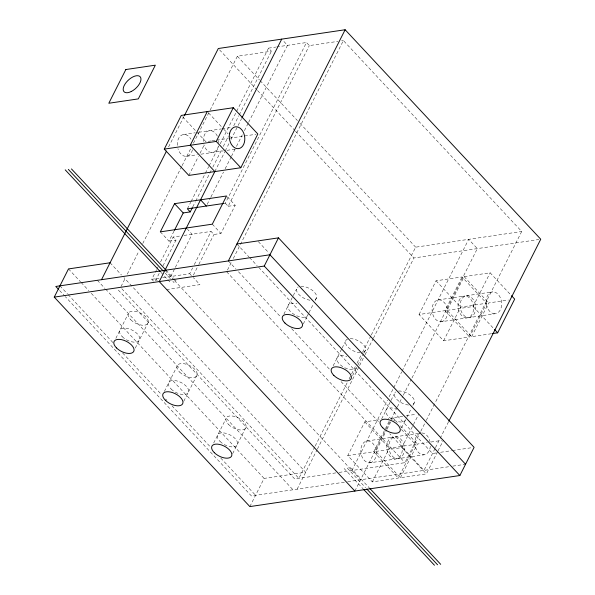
<?xml version="1.0" encoding="UTF-8"?>
<svg xmlns="http://www.w3.org/2000/svg" width="595" height="595" viewBox="0 0 595 595"><rect width="100%" height="100%" fill="white"/><g stroke="black" fill="none" stroke-linecap="round" stroke-linejoin="round"><path stroke-width="0.45" stroke-dasharray="2.98 2.23" d="M168.578 146.958L184.041 116.345M121.001 286.589L125.605 277.478M127.278 274.161L138.999 250.964M142.763 243.504L181.691 166.444M182.107 165.618L190.898 148.215M193.412 143.246L209.73 110.93M210.154 110.105L237.36 56.242L271.409 51.207L268.546 48.143L219.176 145.887M188.831 175.421L198.38 156.507M200.046 153.22L204.613 144.176M115.876 338.28L128.081 314.115M160.315 231.864L168.973 241.131L174 231.18M153.488 281.16L151.777 279.315L156.381 270.197M156.797 269.371L158.054 266.88M160.568 261.904L173.138 237.033L180.359 235.962M187.373 208.838L190.72 202.211M191.144 201.385L204.948 174.045M205.364 173.219L208.719 166.593M209.135 165.767L218.759 146.712M155.474 280.721L159.661 272.436M163.015 265.801L175.994 240.097L173.138 237.033M192.75 206.934L195.257 201.965M195.681 201.132L211.158 170.482M212.832 167.173L221.623 149.776M223.296 146.467L228.316 136.523M233.753 125.753L238.774 115.817M239.19 114.984L271.409 51.207M214.817 171.576L224.791 151.844M225.2 151.018L228.941 143.618M231.016 139.505L237.717 126.252M238.134 125.419L241.488 118.784M170.743 276.511L174.93 268.219M175.346 267.393L192.103 234.222L187.47 229.261M207.179 204.375L210.526 197.748M210.942 196.923L223.497 172.067M225.17 168.757L231.031 157.162M231.448 156.329L236.051 147.218M236.468 146.392L242.329 134.797M244.419 130.655L248.182 123.202M248.606 122.369L287.519 45.339L282.878 40.371M135.266 348.097L148.289 322.319M162.613 277.716L189.708 273.707L192.639 267.899M194.312 264.589L211.069 231.418L213.932 234.482L220.953 233.441L235.196 205.253L226.539 195.986M223.504 203.49L225.312 203.222L306.485 42.528L309.341 45.592L338.02 41.352M193.405 275.113L198.433 265.162M198.849 264.336L213.932 234.482M225.312 203.222L228.168 206.294L309.341 45.592M164.369 391.458L176.983 366.49M227.461 270.078L231.641 261.793M233.322 258.475L343.397 40.557L521.696 231.492L435.057 403.016M183.766 401.268L197.19 374.686M213.679 443.022L225.892 418.858M283.882 314.175L296.496 289.207M232.667 453.635L246.092 427.054M303.279 323.985L308.158 314.316A11.008 5.6 26.8 0 1 297.835 316.22A11.008 5.6 26.8 0 1 287.921 306.946A11.008 5.6 26.8 0 1 296.89 303.77M308.976 312.71L313.453 303.852M315.075 300.624L316.704 297.403M249.863 506.59L264.106 478.402L305.689 472.252L123.998 277.687M333.193 365.739L341.738 348.826M342.147 348.016L345.405 341.575M314.785 446.867L298.883 478.358L120.584 287.422M315.209 446.042L347.435 382.243M349.109 378.926L351.199 374.783M351.623 373.958L355.386 366.498M357.06 363.181L362.087 353.237M362.504 352.411L370.871 335.84M371.295 335.007L415.66 247.178L521.696 231.492M352.59 375.549L356.658 367.494M357.878 365.077L363.575 353.802M363.984 352.999L365.613 349.771M297.143 489.164L316.971 449.909M317.388 449.084L359.179 366.356M359.596 365.531L364.609 355.602M365.025 354.776L372.968 339.061M373.385 338.228L413.919 257.985L538.914 239.495M401.491 429.501L415.347 444.331L398.323 478.045L372.329 481.89L347.77 455.591L364.802 421.877L379.141 419.758M419.036 314.51L436.061 280.795L462.055 276.95L486.613 303.249L469.589 336.963L443.595 340.809L419.036 314.51L445.023 310.664L462.055 276.95M351.905 470.511L387.479 400.085M389.152 396.768L393.34 388.483M393.756 387.657L401.714 371.912M402.131 371.079L468.681 239.339L477.331 248.606L411.621 378.695M381.693 418.91L390.64 401.194M391.049 400.383L394.306 393.942M347.77 455.591L373.757 451.746L389.956 419.676M354.865 491.061L385.672 430.066M386.088 429.24L390.692 420.122M391.116 419.296L396.977 407.694M397.393 406.868L402.83 396.091M403.254 395.266L411.204 379.521M437.608 451.694L426.392 473.895L400.398 477.74L375.839 451.434L386.638 430.059M387.055 429.233L391.622 420.189M402.726 416.269L392.871 417.727L392.038 419.371L390.789 418.032L388.104 418.434M491.381 333.736L471.664 336.658L447.105 310.352L464.137 276.645L490.124 272.8L510.904 295.053M372.329 481.89L389.361 448.176L415.347 444.331M443.595 340.809L460.627 307.094L486.613 303.249M401.491 427.917L405.559 419.862M406.779 417.445L411.257 408.587M412.885 405.366L414.514 402.138M375.839 451.434L401.833 447.589L413.042 425.395M413.458 424.57L418.858 413.882M447.105 310.352L473.092 306.507L490.124 272.8M339.105 472.408L404.927 462.672L420.412 432.015M420.829 431.182L425.849 421.238M426.273 420.412L434.64 403.841M400.398 477.74L417.43 444.026L427.284 442.568M471.664 336.658L488.696 302.944L508.413 300.029M435.027 448.526L423.975 470.4L389.792 433.792M435.443 447.693L448.399 422.048M438.017 450.869L443.416 440.181M268.546 48.143L275.775 47.072M276.675 46.938L306.485 42.528M341.604 40.824L343.397 40.557M183.491 134.515L195.145 132.797M198.73 132.261L221.132 128.951M222.032 128.817L230.994 127.494M211.232 140.911L205.855 141.707L182.553 116.754M212.132 140.777L215.717 140.249M216.61 140.115L228.264 138.397M229.157 138.263L256.043 134.284M186.629 156.306L197.384 154.722M200.969 154.187L223.378 150.877M226.963 150.342L235.025 149.152M228.168 206.294L235.196 205.253M183.974 235.427L211.069 231.418M168.973 241.131L175.994 240.097M151.777 279.315L159.029 278.244M166.533 289.587L199.92 284.648L193.316 277.567M438.262 299.91L464.249 296.065M466.331 295.752L492.318 291.907M441.401 321.702A11.008 7.683 81.6 0 0 445.64 304.432A11.008 7.683 81.6 0 0 432.453 306.276A11.008 7.683 81.6 0 0 441.401 321.702L467.387 317.856A11.008 7.683 81.6 0 0 471.627 300.587A11.008 7.683 81.6 0 0 458.447 302.431A11.008 7.683 81.6 0 0 467.387 317.856M469.47 317.544A11.008 7.683 81.6 0 0 473.709 300.282A11.008 7.683 81.6 0 0 460.523 302.126A11.008 7.683 81.6 0 0 469.47 317.544L495.457 313.699A11.008 7.683 81.6 0 0 499.696 296.436A11.008 7.683 81.6 0 0 486.517 298.281A11.008 7.683 81.6 0 0 495.457 313.699M406.311 415.734L416.173 414.276M366.996 440.984L392.983 437.147M395.065 436.834L418.367 433.391M430.869 442.04L441.624 440.449M436.135 452.951L432.52 453.487L257.799 266.382M440.657 452.282L451.501 450.675M452.408 450.541L472.296 447.604M370.135 462.776A11.008 7.683 81.6 0 0 374.374 445.514A11.008 7.683 81.6 0 0 361.187 447.358A11.008 7.683 81.6 0 0 370.135 462.776L396.121 458.938A11.008 7.683 81.6 0 0 400.361 441.669A11.008 7.683 81.6 0 0 387.181 443.513A11.008 7.683 81.6 0 0 396.121 458.938M398.204 458.626A11.008 7.683 81.6 0 0 402.443 441.364A11.008 7.683 81.6 0 0 389.256 443.208A11.008 7.683 81.6 0 0 398.204 458.626L424.19 454.781M335.766 472.899L294.726 478.975L117.691 289.386M344.356 482.181L251.402 495.933L65.279 296.622M347.688 481.682L449.285 466.659M452.78 466.138L465.558 464.249M464.137 276.645L488.696 302.944M473.092 306.507L493.88 328.767M237.36 56.242L259.487 79.938M260.119 80.615L297.426 120.569M299.954 123.277L415.66 247.178M436.061 280.795L460.627 307.094M219.57 49.868L256.921 89.867M257.553 90.544L294.904 130.536M295.537 131.22L413.919 257.985M445.023 310.664L469.589 336.963M208.547 112.909L223.028 128.423M223.661 129.1L228.071 133.815M230.592 136.515L231.849 137.862M258.334 241.615L269.096 253.135M236.907 244.01L248.933 256.891M249.565 257.568L257.166 265.705M212.296 224.174L220.953 233.441M392.871 417.727L397.274 422.443M400.428 425.819L417.43 444.026M228.361 260.93L235.962 269.059M238.491 271.774L280.907 317.195M291.669 328.715L330.284 370.068M341.047 381.596L378.398 421.595M401.833 447.589L426.392 473.895M226.621 271.737L404.927 462.672M364.802 421.877L389.361 448.176M373.757 451.746L398.323 478.045M189.708 273.707L191.426 275.545M165.983 270.152L173.435 278.133M174.067 278.81L177.236 282.201M350.343 467.581L369.302 487.878M164.949 270.308L173.807 279.799M174.439 280.476L360.563 479.786M165.254 273.172L170.319 278.594M172.855 281.309L174.119 282.662M347.227 468.042L365.553 487.662M160.866 272.272L167.202 279.055M167.835 279.732L171.003 283.123M344.111 468.503L363.062 488.8M155.414 278.78L157.221 280.714M110.075 262.774L121.469 274.979M97.372 280.305L104.965 288.441M105.598 289.118L292.985 489.782M68.492 268.925L80.518 281.807M81.151 282.484L88.744 290.62M91.28 293.328L264.106 478.402M59.946 285.838L67.54 293.975M68.172 294.651L113.124 342.787M122.615 352.954L161.23 394.306M165.663 399.052L166.935 400.405M171.992 405.827L210.615 447.18M220.738 458.031L255.56 495.315M59.582 290.524L64.647 295.946M430.356 446.176A11.008 7.683 81.6 0 1 423.142 454.825A11.008 7.683 81.6 0 1 415.072 445.328A11.008 7.683 81.6 0 1 419.527 433.443M421.848 432.937A11.008 7.683 81.6 0 1 430.036 441.706M405.82 419.624A11.008 5.6 26.8 0 1 394.597 420.546A11.008 5.6 26.8 0 1 385.731 411.056A11.008 5.6 26.8 0 1 395.742 408.832M300.839 286.277A11.008 5.6 26.8 0 1 314.086 291.833A11.008 5.6 26.8 0 1 314.405 299.932M309.958 300.222A11.008 5.6 26.8 0 1 298.556 294.183A11.008 5.6 26.8 0 1 298.214 286.939M356.918 367.256A11.008 5.6 26.8 0 1 345.688 368.179A11.008 5.6 26.8 0 1 336.829 358.688A11.008 5.6 26.8 0 1 346.833 356.464M350.187 338.629A11.008 5.6 26.8 0 1 363.53 344.765A11.008 5.6 26.8 0 1 362.534 352.523M360.191 352.709A11.008 5.6 26.8 0 1 347.711 346.826A11.008 5.6 26.8 0 1 347.502 339.128M398.486 391.027A11.008 5.6 26.8 0 1 411.971 396.642A11.008 5.6 26.8 0 1 411.941 404.756M408.505 405.039A11.008 5.6 26.8 0 1 396.872 399.468A11.008 5.6 26.8 0 1 395.601 391.934M218.469 145.924A11.008 7.683 81.6 0 1 211.47 152.499A11.008 7.683 81.6 0 1 203.929 144.845M203.319 141.506A11.008 7.683 81.6 0 1 208.347 130.96A11.008 7.683 81.6 0 1 217.413 136.262M218.662 140.502A11.008 7.683 81.6 0 1 218.826 142.763M192.483 149.769A11.008 7.683 81.6 0 1 185.476 156.344A11.008 7.683 81.6 0 1 177.935 148.69M177.332 145.351A11.008 7.683 81.6 0 1 182.003 134.953A11.008 7.683 81.6 0 1 190.958 139.193M122.213 336.673A11.008 5.6 26.8 0 0 139.342 340.318A11.008 5.6 26.8 0 0 127.367 328.41A11.008 5.6 26.8 0 0 122.213 336.673M220.024 441.408A11.008 5.6 26.8 0 0 237.145 445.06A11.008 5.6 26.8 0 0 225.17 433.145A11.008 5.6 26.8 0 0 220.024 441.408M130.759 319.753A11.008 5.6 26.8 0 0 147.887 323.405A11.008 5.6 26.8 0 0 135.913 311.497A11.008 5.6 26.8 0 0 130.759 319.753M171.122 389.041A11.008 5.6 26.8 0 0 188.243 392.693A11.008 5.6 26.8 0 0 176.269 380.778A11.008 5.6 26.8 0 0 171.122 389.041M179.66 372.12A11.008 5.6 26.8 0 0 196.789 375.772A11.008 5.6 26.8 0 0 184.814 363.865A11.008 5.6 26.8 0 0 179.66 372.12M228.569 424.495A11.008 5.6 26.8 0 0 245.69 428.14A11.008 5.6 26.8 0 0 233.716 416.232A11.008 5.6 26.8 0 0 228.569 424.495"/><path stroke-width="0.89" d="M236.907 244.01L278.49 237.859L474.103 447.336L459.861 475.524L249.863 506.59L54.249 297.121L68.492 268.925L110.075 262.774M164.272 149.122L181.297 115.408L233.277 107.717L257.836 134.016L240.811 167.731L188.831 175.421L164.272 149.122L216.253 141.431L233.277 107.717M101.529 279.687L166.488 151.093M184.457 115.519L218.305 48.515L345.137 29.75L540.751 239.227L448.816 421.223M207.291 111.562L190.259 145.277L214.817 171.576L159.252 281.584L354.865 491.061M174.558 203.668L160.315 231.864L212.296 224.174L226.539 195.986L174.558 203.668L183.215 212.943L190.236 211.902L192.326 207.759M174.417 230.354L183.215 212.943M241.905 117.951L281.725 39.129M228.361 260.93L345.137 29.75M54.249 297.121L264.247 266.054L278.49 237.859M492.281 333.609L497.658 332.813L514.682 299.099L511.536 295.73M223.504 203.49L187.373 208.838L190.236 211.902M494.505 329.437L497.658 332.813M216.253 141.431L240.811 167.731M465.558 464.249L269.944 254.779L55.789 286.455L58.317 289.17M264.247 266.054L459.861 475.524M200.545 199.831L206.339 206.034M71.452 168.928L166.466 270.673M369.934 488.555L440.694 564.328M68.336 169.389L163.35 271.134M366.81 489.016L437.57 564.789M65.219 169.85L160.233 271.595M363.694 489.477L434.454 565.25M125.843 69.541L108.811 103.255L138.315 98.889L155.34 65.175L125.843 69.541M284.938 323.033A11.008 5.6 26.8 0 0 302.059 326.685A11.008 5.6 26.8 0 0 290.085 314.77A11.008 5.6 26.8 0 0 284.938 323.033M333.84 375.4A11.008 5.6 26.8 0 0 350.968 379.052A11.008 5.6 26.8 0 0 338.986 367.145A11.008 5.6 26.8 0 0 333.84 375.4M382.741 427.768A11.008 5.6 26.8 0 0 399.87 431.42A11.008 5.6 26.8 0 0 387.895 419.512A11.008 5.6 26.8 0 0 382.741 427.768M229.67 133.198A11.008 7.683 81.6 0 0 238.61 148.624A11.008 7.683 81.6 0 0 242.849 131.354A11.008 7.683 81.6 0 0 229.67 133.198M131.22 91.533A11.008 5.541 -43 0 0 140.167 76.755A11.008 5.541 -43 0 0 124.838 84.356A11.008 5.541 -43 0 0 131.22 91.533M116.516 347.949A11.008 5.6 26.8 0 0 133.644 351.6A11.008 5.6 26.8 0 0 121.67 339.686A11.008 5.6 26.8 0 0 116.516 347.949M165.425 400.316A11.008 5.6 26.8 0 0 182.546 403.968A11.008 5.6 26.8 0 0 170.572 392.053A11.008 5.6 26.8 0 0 165.425 400.316M214.326 452.683A11.008 5.6 26.8 0 0 231.448 456.335A11.008 5.6 26.8 0 0 219.473 444.42A11.008 5.6 26.8 0 0 214.326 452.683"/></g></svg>
